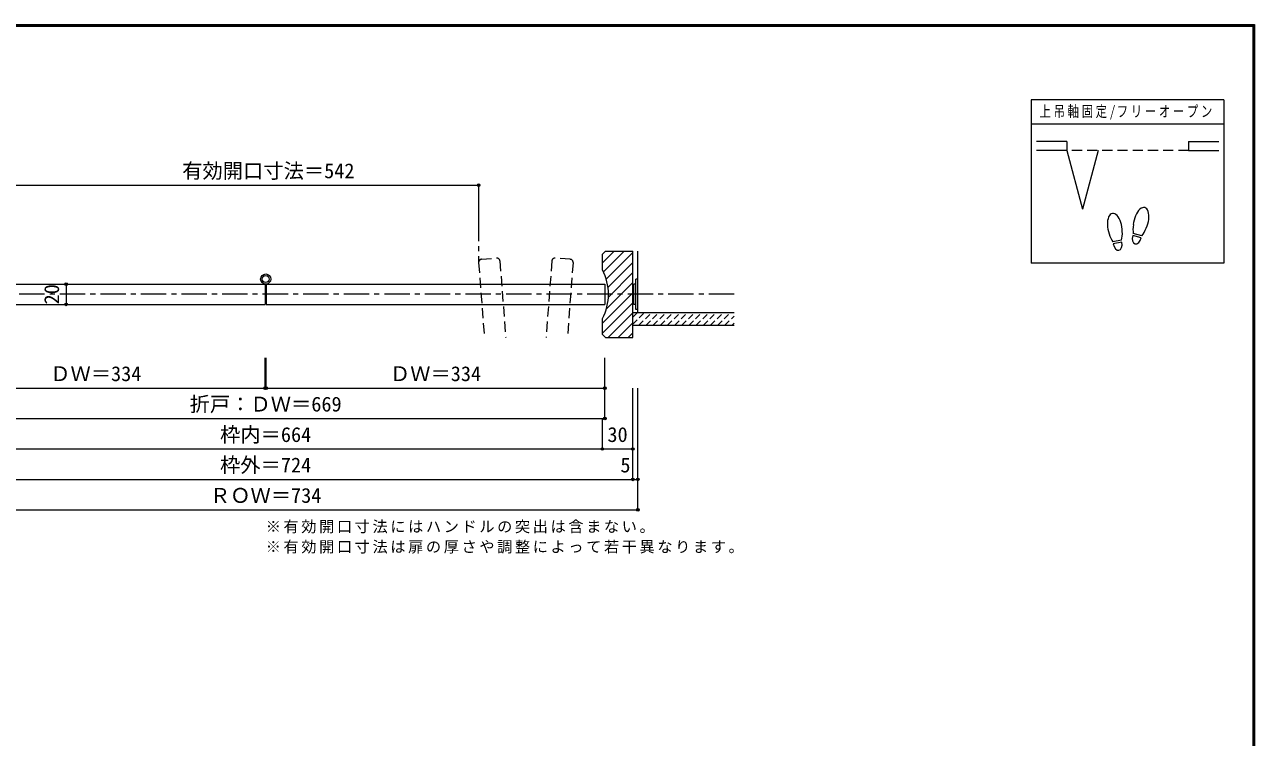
# Model space of a CAD drawing. Units: millimetres, scale not verified. Extents: x -973 to 977, y -718 to 696.
# Drawn here: x -236 to 977, y -7 to 696 of the extents above; entities that cross this region are included whole.
import ezdxf
from ezdxf.enums import TextEntityAlignment as Align

# ---------------------------------------------------------------- set-up
doc = ezdxf.new("R2010")
doc.units = ezdxf.units.MM
doc.header["$LTSCALE"] = 5
doc.header["$PDMODE"] = 32
doc.header["$PDSIZE"] = 2.5
for name, pattern in [('CHAIN1', [8, 5, -1, 1, -1]), ('DASHED1', [1.8, 1.2, -0.6]), ('DASHED2', [3, 2, -1])]:
    doc.linetypes.add(name, pattern=pattern)
for name, color, linetype, lineweight in [('0-0_補助線', 7, 'Continuous', 9), ('0-1_通り芯', 4, 'CHAIN1', 9), ('0-3_仕上げ', 2, 'Continuous', 9), ('0-4_枠', 3, 'Continuous', 9), ('0-6_扉', 6, 'Continuous', 9), ('0-7_金物', 7, 'Continuous', 9), ('0-B_寸法', 7, 'Continuous', 9), ('0-C_ハッチ', 7, 'Continuous', 9), ('F-1_枠', 6, 'Continuous', 9)]:
    doc.layers.add(name, color=color, linetype=linetype, lineweight=lineweight)
doc.layers.add('0-A_文字', color=7, linetype='Continuous')
doc.styles.add('ＭＳ ゴシック', font='')
doc.styles.get('ＭＳ ゴシック').set_extended_font_data('MS Gothic')

msp = doc.modelspace()

# ---------------------------------------------------------------- linework, layer by layer
at = {"layer": '0-0_補助線', "color": 2}
msp.add_line((368.653, 412), (368.653, 472.5), dxfattribs=at)
at = {"layer": '0-0_補助線', "color": 4}
for p, q in [((368.653, 247.5), (368.653, 337.5)), ((363.653, 247.5), (363.653, 277.5)), ((363.653, 247.5), (368.653, 247.5))]:
    msp.add_line(p, q, dxfattribs=at)
at = {"layer": '0-0_補助線'}
for p in [(363.653, 247.5), (368.653, 247.5)]:
    msp.add_point(p, dxfattribs=at)
at = {"layer": '0-1_通り芯'}
for p, q in [((211.653, 507.5), (211.653, 461.264)), ((463.653, 430), (-460.347, 430))]:
    msp.add_line(p, q, dxfattribs=at)
at = {"layer": '0-3_仕上げ'}
for p, q in [((363.653, 412), (463.653, 412)), ((363.653, 399.5), (463.653, 399.5))]:
    msp.add_line(p, q, dxfattribs=at)
at = {"layer": '0-4_枠'}
for p, q in [((336.653, 472.5), (333.653, 469.5)), ((333.653, 454), (333.653, 469.5)), ((336.653, 472.5), (363.653, 472.5)), ((363.653, 387.5), (363.653, 472.5)), ((333.653, 390.5), (333.653, 406))]:
    msp.add_line(p, q, dxfattribs=at)
msp.add_lwpolyline([(333.653, 390.5), (336.653, 387.5), (363.653, 387.5)], dxfattribs=at)
msp.add_arc((288.653, 430), 51, 331.92751, 28.07249, dxfattribs=at)
at = {"layer": '0-6_扉', "color": 2, "linetype": 'DASHED2'}
for p, q in [((211.653, 461.264), (217.259, 387.5)), ((214.417, 464.483), (229.374, 465.619)), ((232.593, 462.855), (238.32, 387.5)), ((283.814, 462.855), (278.088, 387.5)), ((301.99, 464.483), (287.033, 465.619)), ((304.754, 461.264), (299.148, 387.5))]:
    msp.add_line(p, q, dxfattribs=at)
at = {"layer": '0-6_扉'}
for p, q in [((-332.847, 440), (1.153, 440)), ((1.153, 440), (1.153, 420)), ((2.153, 440), (336.153, 440)), ((2.153, 440), (2.153, 420)), ((336.153, 440), (336.153, 420)), ((-332.847, 420), (1.153, 420)), ((2.153, 420), (336.153, 420))]:
    msp.add_line(p, q, dxfattribs=at)
at = {"layer": '0-6_扉', "color": 2, "linetype": 'DASHED2'}
for centre, start, end in [((214.644, 461.491), 94.34602, 184.34602), ((229.601, 462.628), 4.34602, 94.34602), ((286.806, 462.628), 85.65398, 175.65398), ((301.763, 461.491), 355.65398, 85.65398)]:
    msp.add_arc(centre, 3, start, end, dxfattribs=at)
at = {"layer": '0-7_金物'}
for p, q in [((364.653, 439), (363.653, 439)), ((366.653, 440), (364.653, 440)), ((364.653, 420), (364.653, 440)), ((366.653, 415), (366.653, 445)), ((368.653, 445), (366.653, 445)), ((368.653, 415), (368.653, 445)), ((364.653, 421), (363.653, 421)), ((366.653, 420), (364.653, 420)), ((368.653, 415), (366.653, 415))]:
    msp.add_line(p, q, dxfattribs=at)
for radius in [5, 3.5]:
    msp.add_circle((1.653, 445), radius, dxfattribs=at)
at = {"layer": '0-B_寸法', "color": 3}
for p, q in [((756.639, 621.667), (756.639, 460.667)), ((946.639, 621.667), (756.639, 621.667)), ((946.639, 597.667), (756.639, 597.667)), ((865.132, 485.706), (856.651, 487.978)), ((865.675, 487.735), (857.195, 490.007)), ((845.664, 483.378), (837.018, 481.853)), ((846.029, 481.31), (837.383, 479.785))]:
    msp.add_line(p, q, dxfattribs=at)
at = {"layer": '0-B_寸法', "color": 2}
for p, q in [((791.639, 580.751), (761.639, 580.751)), ((791.639, 571.751), (761.639, 571.751)), ((791.639, 580.751), (791.639, 571.751)), ((791.639, 571.751), (807.168, 513.795)), ((822.698, 571.751), (807.168, 513.795)), ((911.639, 580.751), (911.639, 571.751)), ((911.639, 580.751), (941.639, 580.751)), ((911.639, 571.751), (941.639, 571.751))]:
    msp.add_line(p, q, dxfattribs=at)
at = {"layer": '0-B_寸法', "linetype": 'DASHED2'}
msp.add_line((911.639, 571.751), (791.639, 571.751), dxfattribs=at)
at = {"layer": '0-B_寸法', "color": 4}
for p, q in [((-330.347, 537.5), (211.653, 537.5)), ((211.653, 537.5), (211.653, 507.5)), ((-195.212, 440), (-195.212, 420)), ((1.153, 337.5), (1.153, 367.5)), ((2.153, 337.5), (2.153, 367.5)), ((336.153, 337.5), (336.153, 367.5)), ((-332.847, 337.5), (1.153, 337.5)), ((2.153, 337.5), (336.153, 337.5)), ((336.153, 307.5), (336.153, 337.5)), ((363.653, 277.5), (363.653, 337.5)), ((-332.847, 307.5), (336.153, 307.5)), ((333.653, 277.5), (333.653, 307.5)), ((-330.347, 277.5), (333.653, 277.5)), ((333.653, 277.5), (363.653, 277.5)), ((363.653, 247.5), (363.653, 277.5)), ((368.653, 217.5), (368.653, 277.5)), ((-360.347, 247.5), (363.653, 247.5)), ((-365.347, 217.5), (368.653, 217.5))]:
    msp.add_line(p, q, dxfattribs=at)
at = {"layer": '0-B_寸法', "color": 3}
msp.add_lwpolyline([(946.639, 621.667), (946.639, 460.667), (756.639, 460.667)], dxfattribs=at)
for centre, major_axis, ratio, start_param, end_param in [((839.003, 495.877), (-2.445, 13.867), 0.5, 4.34059143, 8.22577918), ((864.92, 501.878), (3.644, 13.601), 0.5, 4.34059143, 8.22577918), ((864.816, 501.489), (4.416, 16.48), 0.4, 1.85063327, 2.44287679), ((839.073, 495.481), (-2.963, 16.802), 0.4, 1.85063327, 2.44287679), ((839.073, 495.481), (-2.963, 16.802), 0.4, 3.84030852, 4.43255203), ((860.892, 486.842), (1.894, 7.067), 0.6, 1.57079633, 4.71238898), ((864.816, 501.489), (4.416, 16.48), 0.4, 3.84030852, 4.43255203), ((841.706, 480.548), (-1.27, 7.205), 0.6, 1.57079633, 4.71238898)]:
    msp.add_ellipse(centre, major_axis=major_axis, ratio=ratio, start_param=start_param, end_param=end_param, dxfattribs=at)
at = {"layer": '0-B_寸法'}
for p in [(211.653, 537.5), (-195.212, 440), (-195.212, 420), (1.153, 337.5), (2.153, 337.5), (336.153, 337.5), (336.153, 307.5), (333.653, 277.5), (363.653, 277.5), (363.653, 247.5), (368.653, 217.5)]:
    msp.add_point(p, dxfattribs=at)
at = {"layer": '0-C_ハッチ', "color": 4}
for p, q in [((333.653, 460.981), (345.172, 472.5)), ((334.634, 452.062), (355.071, 472.5)), ((337.415, 444.944), (363.653, 471.182)), ((339.194, 436.824), (363.653, 461.283)), ((339.582, 427.312), (363.653, 451.383)), ((337.497, 415.327), (363.653, 441.484)), ((333.653, 401.584), (363.653, 431.584)), ((333.653, 391.685), (363.653, 421.685)), ((339.368, 387.5), (363.653, 411.785)), ((349.267, 387.5), (363.653, 401.886)), ((359.167, 387.5), (363.653, 391.986))]:
    msp.add_line(p, q, dxfattribs=at)
at = {"layer": '0-C_ハッチ', "color": 4, "linetype": 'DASHED1'}
for p, q in [((363.653, 400.498), (375.155, 412)), ((363.653, 407.569), (368.084, 412)), ((369.726, 399.5), (382.226, 412)), ((376.797, 399.5), (389.297, 412)), ((383.868, 399.5), (396.368, 412)), ((390.939, 399.5), (403.439, 412)), ((398.01, 399.5), (410.51, 412)), ((405.081, 399.5), (417.581, 412)), ((412.152, 399.5), (424.652, 412)), ((419.223, 399.5), (431.723, 412)), ((426.294, 399.5), (438.794, 412)), ((433.365, 399.5), (445.865, 412)), ((440.437, 399.5), (452.937, 412)), ((447.508, 399.5), (460.008, 412)), ((454.579, 399.5), (463.653, 408.574)), ((461.65, 399.5), (463.653, 401.503))]:
    msp.add_line(p, q, dxfattribs=at)
at = {"layer": 'F-1_枠'}
for p, q in [((-973.347, 695.833), (976.653, 695.833)), ((-973.347, 695), (976.653, 695)), ((-973.347, 694.167), (976.653, 694.167)), ((974.986, 695.833), (974.986, -700.833)), ((975.82, 695.833), (975.82, -700.833)), ((976.653, 695.833), (976.653, -700.833))]:
    msp.add_line(p, q, dxfattribs=at)

# ---------------------------------------------------------------- texts
at = {"layer": '0-0_補助線', "style": 'ＭＳ ゴシック'}
msp.add_text('5', height=14.66, dxfattribs=at).set_placement((351.415, 250), align=Align.BOTTOM_LEFT)
at = {"layer": '0-A_文字', "char_height": 11, "attachment_point": 7, "style": 'ＭＳ ゴシック'}
for s, insert in [('\\T1.17;※有効開口寸法にはハンドルの突出は含まない。', (1.653, 194.282)), ('\\T1.17;※有効開口寸法は扉の厚さや調整によって若干異なります。', (1.653, 174.282))]:
    msp.add_mtext(s, dxfattribs=dict(at, insert=insert))
at = {"layer": '0-B_寸法', "style": 'ＭＳ ゴシック'}
for s, p in [('有効開口寸法＝542', (-80.697, 540)), ('ＤＷ＝334', (-210.847, 340)), ('ＤＷ＝334', (124.153, 340)), ('折戸：ＤＷ＝669', (-73.347, 310)), ('枠内＝664', (-43.347, 280)), ('30', (338.653, 280)), ('枠外＝724', (-43.347, 250)), ('ＲＯＷ＝734', (-53.347, 220))]:
    msp.add_text(s, height=14.66, dxfattribs=at).set_placement(p, align=Align.BOTTOM_LEFT)
msp.add_text('20', height=14.66, rotation=90, dxfattribs=at).set_placement((-197.712, 420), align=Align.BOTTOM_LEFT)
at = {"layer": '0-B_寸法', "insert": (764.764, 602.167), "char_height": 11, "attachment_point": 7, "style": 'ＭＳ ゴシック'}
msp.add_mtext('\\T1.23;\\W0.75;上吊軸固定/フリーオープン', dxfattribs=at)

doc.saveas('drawing.dxf')
